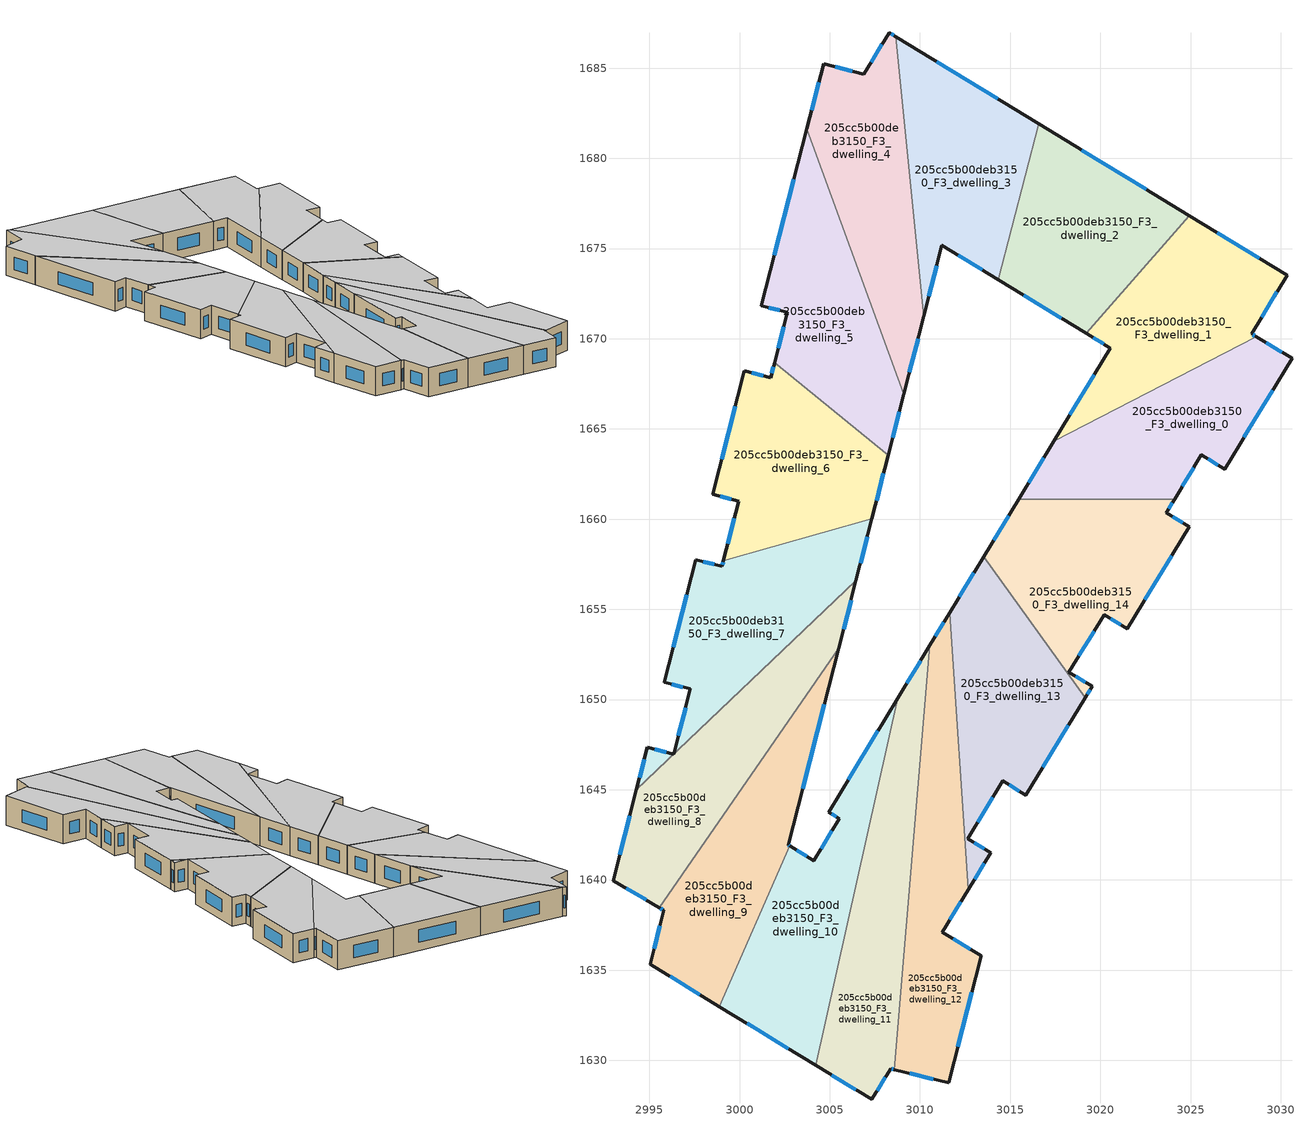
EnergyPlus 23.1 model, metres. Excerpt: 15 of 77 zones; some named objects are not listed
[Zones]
205cc5b00deb3150_F3_dwelling_0
 floor to 205cc5b00deb3150_F2_dwelling_0 (EU_floor_Construction): 3030.62,1668.91 3026.89,1662.78 3025.61,1663.56 3024.12,1661.11 3015.47,1661.11 3017.42,1664.32 3028.63,1670.12 z9
 wall outside (EU_wall_Construction): 3024.12,1661.11 3025.61,1663.56 3026.89,1662.78 3030.62,1668.91 3028.63,1670.12 / 3017.42,1664.32 3015.47,1661.11 z9:12
 wall to 205cc5b00deb3150_F3_dwelling_14 (EU_wall_Construction): 3015.47,1661.11 3024.12,1661.11 z9:12
 wall to 205cc5b00deb3150_F3_dwelling_1 (EU_wall_Construction): 3028.63,1670.12 3017.42,1664.32 z9:12
 window (EU_Window_Construction): 3025.97,1663.33 3026.52,1663 / 3024.54,1661.81 3025.18,1662.86 / 3016.86,1663.4 3016.03,1662.03 / 3030.05,1669.25 3029.2,1669.77 / 3027.95,1664.53 3029.56,1667.15 z9.86:11.14
 ceiling to 205cc5b00deb3150_F4_dwelling_0 (EU_floor_Construction): 3026.89,1662.78 3030.62,1668.91 3028.63,1670.12 3017.42,1664.32 3015.47,1661.11 3024.12,1661.11 3025.61,1663.56 z12
205cc5b00deb3150_F3_dwelling_1
 floor to 205cc5b00deb3150_F2_dwelling_1 (EU_floor_Construction): 3030.36,1673.52 3028.38,1670.28 3028.63,1670.12 3017.42,1664.32 3020.55,1669.48 3019.23,1670.29 3024.93,1676.82 z9
 wall outside (EU_wall_Construction): 3028.63,1670.12 3028.38,1670.28 3030.36,1673.52 3024.93,1676.82 / 3019.23,1670.29 3020.55,1669.48 3017.42,1664.32 z9:12
 wall to 205cc5b00deb3150_F3_dwelling_2 (EU_wall_Construction): 3024.93,1676.82 3019.23,1670.29 z9:12
 window (EU_Window_Construction): 3028.56,1670.17 3028.45,1670.23 / 3019.66,1668.01 3018.31,1665.8 / 3019.61,1670.06 3020.18,1669.71 / 3028.81,1674.46 3026.48,1675.88 / 3028.94,1671.2 3029.79,1672.59 z9.86:11.14
 ceiling to 205cc5b00deb3150_F4_dwelling_1 (EU_floor_Construction): 3028.63,1670.12 3028.38,1670.28 3030.36,1673.52 3024.93,1676.82 3019.23,1670.29 3020.55,1669.48 3017.42,1664.32 z12
205cc5b00deb3150_F3_dwelling_10
 floor to 205cc5b00deb3150_F2_dwelling_10 (EU_floor_Construction): 3008.76,1650.07 3004.23,1629.72 2998.89,1632.98 3002.79,1641.89 3004.11,1641.08 3005.53,1643.4 3004.93,1643.76 z9
 wall outside (EU_wall_Construction): 3008.76,1650.07 3004.93,1643.76 3005.53,1643.4 3004.11,1641.08 3002.79,1641.89 / 2998.89,1632.98 3004.23,1629.72 z9:12
 wall to 205cc5b00deb3150_F3_dwelling_11 (EU_wall_Construction): 3004.23,1629.72 3008.76,1650.07 z9:12
 wall to 205cc5b00deb3150_F3_dwelling_9 (EU_wall_Construction): 3002.79,1641.89 2998.89,1632.98 z9:12
 window (EU_Window_Construction): 3003.74,1641.31 3003.17,1641.66 / 3005.12,1642.74 3004.52,1641.74 / 3005.1,1643.66 3005.36,1643.5 / 3007.67,1648.27 3006.03,1645.57 / 3000.41,1632.05 3002.71,1630.65 z9.86:11.14
 ceiling to 205cc5b00deb3150_F4_dwelling_10 (EU_floor_Construction): 3004.23,1629.72 3008.76,1650.07 3004.93,1643.76 3005.53,1643.4 3004.11,1641.08 3002.79,1641.89 2998.89,1632.98 z12
205cc5b00deb3150_F3_dwelling_11
 floor to 205cc5b00deb3150_F2_dwelling_11 (EU_floor_Construction): 3010.54,1653 3008.57,1629.49 3008.37,1629.54 3007.33,1627.83 3004.23,1629.72 3008.76,1650.07 z9
 wall outside (EU_wall_Construction): 3004.23,1629.72 3007.33,1627.83 3008.37,1629.54 3008.57,1629.49 / 3010.54,1653 3008.76,1650.07 z9:12
 wall to 205cc5b00deb3150_F3_dwelling_12 (EU_wall_Construction): 3008.57,1629.49 3010.54,1653 z9:12
 window (EU_Window_Construction): 3005.12,1629.18 3006.45,1628.37 / 3010.03,1652.16 3009.27,1650.91 / 3008.43,1629.53 3008.52,1629.51 / 3007.63,1628.32 3008.07,1629.05 z9.86:11.14
 ceiling to 205cc5b00deb3150_F4_dwelling_11 (EU_floor_Construction): 3008.57,1629.49 3010.54,1653 3008.76,1650.07 3004.23,1629.72 3007.33,1627.83 3008.37,1629.54 z12
205cc5b00deb3150_F3_dwelling_12
 floor to 205cc5b00deb3150_F2_dwelling_12 (EU_floor_Construction): 3011.64,1654.81 3012.67,1639.46 3011.24,1637.11 3013.4,1635.79 3011.59,1628.76 3008.57,1629.49 3010.54,1653 z9
 wall outside (EU_wall_Construction): 3008.57,1629.49 3011.59,1628.76 3013.4,1635.79 3011.24,1637.11 3012.67,1639.46 / 3011.64,1654.81 3010.54,1653 z9:12
 wall to 205cc5b00deb3150_F3_dwelling_13 (EU_wall_Construction): 3012.67,1639.46 3011.64,1654.81 z9:12
 window (EU_Window_Construction): 3009.43,1629.28 3010.73,1628.97 / 3011.33,1654.29 3010.86,1653.52 / 3011.65,1637.78 3012.26,1638.79 / 3012.78,1636.17 3011.86,1636.73 / 3012.11,1630.77 3012.88,1633.78 z9.86:11.14
 ceiling to 205cc5b00deb3150_F4_dwelling_12 (EU_floor_Construction): 3011.59,1628.76 3013.4,1635.79 3011.24,1637.11 3012.67,1639.46 3011.64,1654.81 3010.54,1653 3008.57,1629.49 z12
205cc5b00deb3150_F3_dwelling_13
 floor to 205cc5b00deb3150_F2_dwelling_13 (EU_floor_Construction): 3013.53,1657.92 3019.16,1650.11 3015.87,1644.71 3014.59,1645.49 3012.64,1642.29 3013.92,1641.51 3012.67,1639.46 3011.64,1654.81 z9
 wall outside (EU_wall_Construction): 3012.67,1639.46 3013.92,1641.51 3012.64,1642.29 3014.59,1645.49 3015.87,1644.71 3019.16,1650.11 / 3013.53,1657.92 3011.64,1654.81 z9:12
 wall to 205cc5b00deb3150_F3_dwelling_14 (EU_wall_Construction): 3019.16,1650.11 3013.53,1657.92 z9:12
 window (EU_Window_Construction): 3013.19,1643.2 3014.03,1644.57 / 3013.55,1641.73 3013,1642.06 / 3013.03,1640.04 3013.56,1640.92 / 3012.99,1657.03 3012.18,1655.7 / 3016.81,1646.25 3018.22,1648.56 / 3014.95,1645.26 3015.5,1644.93 z9.86:11.14
 ceiling to 205cc5b00deb3150_F4_dwelling_13 (EU_floor_Construction): 3013.92,1641.51 3012.64,1642.29 3014.59,1645.49 3015.87,1644.71 3019.16,1650.11 3013.53,1657.92 3011.64,1654.81 3012.67,1639.46 z12
205cc5b00deb3150_F3_dwelling_14
 floor to 205cc5b00deb3150_F2_dwelling_14 (EU_floor_Construction): 3024.12,1661.11 3023.66,1660.36 3024.93,1659.58 3021.49,1653.92 3020.21,1654.71 3018.26,1651.5 3019.54,1650.72 3019.16,1650.11 3013.53,1657.92 3015.47,1661.11 z9
 wall outside (EU_wall_Construction): 3019.16,1650.11 3019.54,1650.72 3018.26,1651.5 3020.21,1654.71 3021.49,1653.92 3024.93,1659.58 3023.66,1660.36 3024.12,1661.11 / 3015.47,1661.11 3013.53,1657.92 z9:12
 window (EU_Window_Construction): 3022.47,1655.54 3023.95,1657.96 / 3020.58,1654.48 3021.12,1654.15 / 3018.82,1652.42 3019.65,1653.79 / 3019.17,1650.95 3018.62,1651.28 / 3019.27,1650.28 3019.43,1650.55 / 3014.92,1660.2 3014.08,1658.83 / 3023.79,1660.57 3023.99,1660.9 / 3024.57,1659.8 3024.02,1660.13 z9.86:11.14
 ceiling to 205cc5b00deb3150_F4_dwelling_14 (EU_floor_Construction): 3021.49,1653.92 3024.93,1659.58 3023.66,1660.36 3024.12,1661.11 3015.47,1661.11 3013.53,1657.92 3019.16,1650.11 3019.54,1650.72 3018.26,1651.5 3020.21,1654.71 z12
205cc5b00deb3150_F3_dwelling_2
 floor to 205cc5b00deb3150_F2_dwelling_2 (EU_floor_Construction): 3024.93,1676.82 3019.23,1670.29 3014.35,1673.26 3016.58,1681.92 z9
 wall outside (EU_wall_Construction): 3014.35,1673.26 3019.23,1670.29 / 3024.93,1676.82 3016.58,1681.92 z9:12
 wall to 205cc5b00deb3150_F3_dwelling_3 (EU_wall_Construction): 3016.58,1681.92 3014.35,1673.26 z9:12
 window (EU_Window_Construction): 3015.75,1672.41 3017.84,1671.14 / 3022.55,1678.28 3018.97,1680.46 z9.86:11.14
 ceiling to 205cc5b00deb3150_F4_dwelling_2 (EU_floor_Construction): 3019.23,1670.29 3024.93,1676.82 3016.58,1681.92 3014.35,1673.26 z12
205cc5b00deb3150_F3_dwelling_3
 floor to 205cc5b00deb3150_F2_dwelling_3 (EU_floor_Construction): 3016.58,1681.92 3014.35,1673.26 3011.22,1675.18 3010.21,1671.24 3008.66,1686.75 z9
 wall outside (EU_wall_Construction): 3010.21,1671.24 3011.22,1675.18 3014.35,1673.26 / 3016.58,1681.92 3008.66,1686.75 z9:12
 wall to 205cc5b00deb3150_F3_dwelling_4 (EU_wall_Construction): 3008.66,1686.75 3010.21,1671.24 z9:12
 window (EU_Window_Construction): 3012.11,1674.63 3013.46,1673.81 / 3010.5,1672.37 3010.93,1674.05 / 3014.32,1683.3 3010.92,1685.37 z9.86:11.14
 ceiling to 205cc5b00deb3150_F4_dwelling_3 (EU_floor_Construction): 3014.35,1673.26 3016.58,1681.92 3008.66,1686.75 3010.21,1671.24 3011.22,1675.18 z12
205cc5b00deb3150_F3_dwelling_4
 floor to 205cc5b00deb3150_F2_dwelling_4 (EU_floor_Construction): 3008.66,1686.75 3010.21,1671.24 3009.1,1666.92 3003.73,1681.63 3004.66,1685.24 3006.89,1684.66 3008.29,1686.97 z9
 wall outside (EU_wall_Construction): 3008.66,1686.75 3008.29,1686.97 3006.89,1684.66 3004.66,1685.24 3003.73,1681.63 / 3009.1,1666.92 3010.21,1671.24 z9:12
 wall to 205cc5b00deb3150_F3_dwelling_5 (EU_wall_Construction): 3003.73,1681.63 3009.1,1666.92 z9:12
 window (EU_Window_Construction): 3007.89,1686.31 3007.29,1685.32 / 3008.56,1686.81 3008.4,1686.91 / 3009.42,1668.15 3009.89,1670.01 / 3004.39,1684.2 3003.99,1682.66 / 3006.25,1684.83 3005.3,1685.07 z9.86:11.14
 ceiling to 205cc5b00deb3150_F4_dwelling_4 (EU_floor_Construction): 3009.1,1666.92 3010.21,1671.24 3008.66,1686.75 3008.29,1686.97 3006.89,1684.66 3004.66,1685.24 3003.73,1681.63 z12
205cc5b00deb3150_F3_dwelling_5
 floor to 205cc5b00deb3150_F2_dwelling_5 (EU_floor_Construction): 3003.73,1681.63 3009.1,1666.92 3008.24,1663.54 3001.94,1668.68 3002.66,1671.46 3001.2,1671.83 z9
 wall outside (EU_wall_Construction): 3003.73,1681.63 3001.2,1671.83 3002.66,1671.46 3001.94,1668.68 / 3008.24,1663.54 3009.1,1666.92 z9:12
 wall to 205cc5b00deb3150_F3_dwelling_6 (EU_wall_Construction): 3001.94,1668.68 3008.24,1663.54 z9:12
 window (EU_Window_Construction): 3003.01,1678.83 3001.93,1674.63 / 3008.48,1664.51 3008.85,1665.95 / 3002.45,1670.66 3002.14,1669.47 / 3001.62,1671.73 3002.24,1671.57 z9.86:11.14
 ceiling to 205cc5b00deb3150_F4_dwelling_5 (EU_floor_Construction): 3008.24,1663.54 3009.1,1666.92 3003.73,1681.63 3001.2,1671.83 3002.66,1671.46 3001.94,1668.68 z12
205cc5b00deb3150_F3_dwelling_6
 floor to 205cc5b00deb3150_F2_dwelling_6 (EU_floor_Construction): 3008.24,1663.54 3007.33,1660.02 2999.11,1657.69 2999.96,1660.99 2998.51,1661.37 3000.27,1668.22 3001.72,1667.85 3001.94,1668.68 z9
 wall outside (EU_wall_Construction): 3001.94,1668.68 3001.72,1667.85 3000.27,1668.22 2998.51,1661.37 2999.96,1660.99 2999.11,1657.69 / 3007.33,1660.02 3008.24,1663.54 z9:12
 wall to 205cc5b00deb3150_F3_dwelling_7 (EU_wall_Construction): 2999.11,1657.69 3007.33,1660.02 z9:12
 window (EU_Window_Construction): 2999.77,1666.26 2999.01,1663.33 / 3001.31,1667.96 3000.69,1668.12 / 3001.88,1668.44 3001.79,1668.09 / 3007.59,1661.02 3007.98,1662.54 / 2999.71,1660.05 2999.35,1658.63 / 2998.92,1661.26 2999.54,1661.1 z9.86:11.14
 ceiling to 205cc5b00deb3150_F4_dwelling_6 (EU_floor_Construction): 3007.33,1660.02 3008.24,1663.54 3001.94,1668.68 3001.72,1667.85 3000.27,1668.22 2998.51,1661.37 2999.96,1660.99 2999.11,1657.69 z12
205cc5b00deb3150_F3_dwelling_7
 floor to 205cc5b00deb3150_F2_dwelling_7 (EU_floor_Construction): 3007.33,1660.02 3006.45,1656.58 2994.28,1645 2994.89,1647.35 2996.34,1646.97 2997.28,1650.58 2995.82,1650.96 2997.57,1657.76 2999.03,1657.38 2999.11,1657.69 z9
 wall outside (EU_wall_Construction): 2999.11,1657.69 2999.03,1657.38 2997.57,1657.76 2995.82,1650.96 2997.28,1650.58 2996.34,1646.97 2994.89,1647.35 2994.28,1645 / 3006.45,1656.58 3007.33,1660.02 z9:12
 wall to 205cc5b00deb3150_F3_dwelling_8 (EU_wall_Construction): 2994.28,1645 3006.45,1656.58 z9:12
 window (EU_Window_Construction): 2996.24,1650.85 2996.86,1650.69 / 2997.07,1655.81 2996.32,1652.9 / 2998.61,1657.49 2997.99,1657.65 / 2999.08,1657.6 2999.05,1657.47 / 3006.71,1657.56 3007.08,1659.03 / 2994.72,1646.68 2994.46,1645.67 / 2995.93,1647.08 2995.31,1647.24 / 2997.01,1649.55 2996.61,1648.01 z9.86:11.14
 ceiling to 205cc5b00deb3150_F4_dwelling_7 (EU_floor_Construction): 2996.34,1646.97 2994.89,1647.35 2994.28,1645 3006.45,1656.58 3007.33,1660.02 2999.11,1657.69 2999.03,1657.38 2997.57,1657.76 2995.82,1650.96 2997.28,1650.58 z12
205cc5b00deb3150_F3_dwelling_8
 floor to 205cc5b00deb3150_F2_dwelling_8 (EU_floor_Construction): 3006.45,1656.58 3005.5,1652.84 2995.55,1638.46 2992.99,1639.96 2994.28,1645 z9
 wall outside (EU_wall_Construction): 3005.5,1652.84 3006.45,1656.58 / 2994.28,1645 2992.99,1639.96 2995.55,1638.46 z9:12
 wall to 205cc5b00deb3150_F3_dwelling_9 (EU_wall_Construction): 2995.55,1638.46 3005.5,1652.84 z9:12
 window (EU_Window_Construction): 3005.77,1653.91 3006.18,1655.51 / 2993.72,1639.53 2994.82,1638.89 / 2993.91,1643.56 2993.36,1641.4 z9.86:11.14
 ceiling to 205cc5b00deb3150_F4_dwelling_8 (EU_floor_Construction): 2995.55,1638.46 3005.5,1652.84 3006.45,1656.58 2994.28,1645 2992.99,1639.96 z12
205cc5b00deb3150_F3_dwelling_9
 floor to 205cc5b00deb3150_F2_dwelling_9 (EU_floor_Construction): 3005.5,1652.84 3002.71,1641.94 3002.79,1641.89 2998.89,1632.98 2995.05,1635.32 2995.8,1638.32 2995.55,1638.46 z9
 wall outside (EU_wall_Construction): 3002.79,1641.89 3002.71,1641.94 3005.5,1652.84 / 2995.55,1638.46 2995.8,1638.32 2995.05,1635.32 2998.89,1632.98 z9:12
 window (EU_Window_Construction): 3003.5,1645.05 3004.7,1649.73 / 3002.76,1641.9 3002.73,1641.92 / 2996.15,1634.65 2997.79,1633.65 / 2995.59,1637.46 2995.26,1636.18 / 2995.62,1638.42 2995.73,1638.36 z9.86:11.14
 ceiling to 205cc5b00deb3150_F4_dwelling_9 (EU_floor_Construction): 2998.89,1632.98 3002.79,1641.89 3002.71,1641.94 3005.5,1652.84 2995.55,1638.46 2995.8,1638.32 2995.05,1635.32 z12
[Building]
EU S2 Campaign: North Axis=0; Terrain=City; Solar Distribution=FullExterior
[Site:Location]
Helsinki-Vantaa.AP: Latitude=60.317; Longitude=24.963; Time Zone=2; Elevation=54.6
[SizingPeriod:WeatherFileDays]
AnnualSizingPeriod: Begin Month=1; Begin Day of Month=1; End Month=12; End Day of Month=31; Day of Week for Start Day=Monday; Use Weather File Daylight Saving Period=No; Use Weather File Rain and Snow Indicators=No
[MATERIAL]
EU_InternalMass_Material: Roughness=MediumRough; Thickness=0.1; Conductivity=1; Density=1800; Specific Heat=900; Thermal Absorptance=0.9; Solar Absorptance=0.7; Visible Absorptance=0.7
[MATERIAL:NOMASS] Roughness=MediumRough; Thermal Absorptance=0.9; Solar Absorptance=0.7; Visible Absorptance=0.7
Name | Thermal Resistance
EU_wall_NoMass | 5.91765
EU_floor_NoMass | 6.2875
[WINDOWMATERIAL:SIMPLEGLAZINGSYSTEM]
EU_Window_SimpleGlazing: UFactor=0.994035; Solar Heat Gain Coefficient=0.7; Visible Transmittance=0.7
[CONSTRUCTION]
EU_wall_Construction: EU_wall_NoMass
EU_floor_Construction: EU_floor_NoMass
EU_Window_Construction: EU_Window_SimpleGlazing
EU_InternalMass_Construction: EU_InternalMass_Material
[ZONE] Type=1; Multiplier=1; Ceiling Height=autocalculate; Floor Area=autocalculate; Part of Total Floor Area=Yes
Name | Volume
205cc5b00deb3150_F3_dwelling_0 | 198.639
205cc5b00deb3150_F3_dwelling_1 | 198.68
205cc5b00deb3150_F3_dwelling_10 | 198.631
205cc5b00deb3150_F3_dwelling_11 | 198.679
205cc5b00deb3150_F3_dwelling_12 | 199.993
205cc5b00deb3150_F3_dwelling_13 | 197.328
205cc5b00deb3150_F3_dwelling_14 | 198.645
205cc5b00deb3150_F3_dwelling_2 | 198.636
205cc5b00deb3150_F3_dwelling_3 | 198.659
205cc5b00deb3150_F3_dwelling_4 | 198.658
205cc5b00deb3150_F3_dwelling_5 | 198.641
205cc5b00deb3150_F3_dwelling_6 | 197.865
205cc5b00deb3150_F3_dwelling_7 | 199.44
205cc5b00deb3150_F3_dwelling_8 | 198.675
205cc5b00deb3150_F3_dwelling_9 | 198.654
[INTERNALMASS] Construction=EU_InternalMass_Construction
Name | Zone or ZoneList | Surface Area
205cc5b00deb3150_F3_dwelling_0_EU_InternalMass | 205cc5b00deb3150_F3_dwelling_0 | 66.213
205cc5b00deb3150_F3_dwelling_1_EU_InternalMass | 205cc5b00deb3150_F3_dwelling_1 | 66.2267
205cc5b00deb3150_F3_dwelling_2_EU_InternalMass | 205cc5b00deb3150_F3_dwelling_2 | 66.2119
205cc5b00deb3150_F3_dwelling_3_EU_InternalMass | 205cc5b00deb3150_F3_dwelling_3 | 66.22
205cc5b00deb3150_F3_dwelling_4_EU_InternalMass | 205cc5b00deb3150_F3_dwelling_4 | 66.2189
205cc5b00deb3150_F3_dwelling_5_EU_InternalMass | 205cc5b00deb3150_F3_dwelling_5 | 66.2137
205cc5b00deb3150_F3_dwelling_6_EU_InternalMass | 205cc5b00deb3150_F3_dwelling_6 | 65.9546
205cc5b00deb3150_F3_dwelling_7_EU_InternalMass | 205cc5b00deb3150_F3_dwelling_7 | 66.4814
205cc5b00deb3150_F3_dwelling_8_EU_InternalMass | 205cc5b00deb3150_F3_dwelling_8 | 66.2249
205cc5b00deb3150_F3_dwelling_9_EU_InternalMass | 205cc5b00deb3150_F3_dwelling_9 | 66.2179
205cc5b00deb3150_F3_dwelling_10_EU_InternalMass | 205cc5b00deb3150_F3_dwelling_10 | 66.2106
205cc5b00deb3150_F3_dwelling_11_EU_InternalMass | 205cc5b00deb3150_F3_dwelling_11 | 66.2262
205cc5b00deb3150_F3_dwelling_12_EU_InternalMass | 205cc5b00deb3150_F3_dwelling_12 | 66.6655
205cc5b00deb3150_F3_dwelling_13_EU_InternalMass | 205cc5b00deb3150_F3_dwelling_13 | 65.7759
205cc5b00deb3150_F3_dwelling_14_EU_InternalMass | 205cc5b00deb3150_F3_dwelling_14 | 66.2151
[OTHEREQUIPMENT] Fuel Type=Electricity; Design Level Calculation Method=Watts/Area; Power per Zone Floor Area=1; Fraction Latent=0; Fraction Radiant=0; Fraction Lost=0; Carbon Dioxide Generation Rate=0; EndUse Subcategory=EU_Step8_InternalGains
Name | Zone or ZoneList or Space or SpaceList | Schedule
EU_Step8_InternalGain_205cc5b00deb3150_F3_dwelling_0_f000 | 205cc5b00deb3150_F3_dwelling_0 | EU_Step8_GainSchedule_205cc5b00deb3150_F3_dwelling_0_f000
EU_Step8_InternalGain_205cc5b00deb3150_F3_dwelling_1_f000 | 205cc5b00deb3150_F3_dwelling_1 | EU_Step8_GainSchedule_205cc5b00deb3150_F3_dwelling_1_f000
EU_Step8_InternalGain_205cc5b00deb3150_F3_dwelling_2_f000 | 205cc5b00deb3150_F3_dwelling_2 | EU_Step8_GainSchedule_205cc5b00deb3150_F3_dwelling_2_f000
EU_Step8_InternalGain_205cc5b00deb3150_F3_dwelling_3_f000 | 205cc5b00deb3150_F3_dwelling_3 | EU_Step8_GainSchedule_205cc5b00deb3150_F3_dwelling_3_f000
EU_Step8_InternalGain_205cc5b00deb3150_F3_dwelling_4_f000 | 205cc5b00deb3150_F3_dwelling_4 | EU_Step8_GainSchedule_205cc5b00deb3150_F3_dwelling_4_f000
EU_Step8_InternalGain_205cc5b00deb3150_F3_dwelling_5_f000 | 205cc5b00deb3150_F3_dwelling_5 | EU_Step8_GainSchedule_205cc5b00deb3150_F3_dwelling_5_f000
EU_Step8_InternalGain_205cc5b00deb3150_F3_dwelling_6_f000 | 205cc5b00deb3150_F3_dwelling_6 | EU_Step8_GainSchedule_205cc5b00deb3150_F3_dwelling_6_f000
EU_Step8_InternalGain_205cc5b00deb3150_F3_dwelling_7_f000 | 205cc5b00deb3150_F3_dwelling_7 | EU_Step8_GainSchedule_205cc5b00deb3150_F3_dwelling_7_f000
EU_Step8_InternalGain_205cc5b00deb3150_F3_dwelling_8_f000 | 205cc5b00deb3150_F3_dwelling_8 | EU_Step8_GainSchedule_205cc5b00deb3150_F3_dwelling_8_f000
EU_Step8_InternalGain_205cc5b00deb3150_F3_dwelling_9_f000 | 205cc5b00deb3150_F3_dwelling_9 | EU_Step8_GainSchedule_205cc5b00deb3150_F3_dwelling_9_f000
EU_Step8_InternalGain_205cc5b00deb3150_F3_dwelling_10_f000 | 205cc5b00deb3150_F3_dwelling_10 | EU_Step8_GainSchedule_205cc5b00deb3150_F3_dwelling_10_f000
EU_Step8_InternalGain_205cc5b00deb3150_F3_dwelling_11_f000 | 205cc5b00deb3150_F3_dwelling_11 | EU_Step8_GainSchedule_205cc5b00deb3150_F3_dwelling_11_f000
EU_Step8_InternalGain_205cc5b00deb3150_F3_dwelling_12_f000 | 205cc5b00deb3150_F3_dwelling_12 | EU_Step8_GainSchedule_205cc5b00deb3150_F3_dwelling_12_f000
EU_Step8_InternalGain_205cc5b00deb3150_F3_dwelling_13_f000 | 205cc5b00deb3150_F3_dwelling_13 | EU_Step8_GainSchedule_205cc5b00deb3150_F3_dwelling_13_f000
EU_Step8_InternalGain_205cc5b00deb3150_F3_dwelling_14_f000 | 205cc5b00deb3150_F3_dwelling_14 | EU_Step8_GainSchedule_205cc5b00deb3150_F3_dwelling_14_f000
[ZONEVENTILATION:DESIGNFLOWRATE] Schedule=EU_AlwaysOn; Design Flow Rate Calculation Method=AirChanges/Hour; Air Changes per Hour=0.596421; Ventilation Type=Natural; Fan Pressure Rise=0; Fan Total Efficiency=1; Constant Term Coefficient=1; Temperature Term Coefficient=0; Velocity Term Coefficient=0; Velocity Squared Term Coefficient=0; Minimum Indoor Temperature=-100; Maximum Indoor Temperature=100; Delta Temperature=-100; Minimum Outdoor Temperature=-100; Maximum Outdoor Temperature=100; Maximum Wind Speed=40
Name | Zone or ZoneList or Space or SpaceList
EU_ConstantAir_205cc5b00deb3150_F3_dwelling_0 | 205cc5b00deb3150_F3_dwelling_0
EU_ConstantAir_205cc5b00deb3150_F3_dwelling_1 | 205cc5b00deb3150_F3_dwelling_1
EU_ConstantAir_205cc5b00deb3150_F3_dwelling_2 | 205cc5b00deb3150_F3_dwelling_2
EU_ConstantAir_205cc5b00deb3150_F3_dwelling_3 | 205cc5b00deb3150_F3_dwelling_3
EU_ConstantAir_205cc5b00deb3150_F3_dwelling_4 | 205cc5b00deb3150_F3_dwelling_4
EU_ConstantAir_205cc5b00deb3150_F3_dwelling_5 | 205cc5b00deb3150_F3_dwelling_5
EU_ConstantAir_205cc5b00deb3150_F3_dwelling_6 | 205cc5b00deb3150_F3_dwelling_6
EU_ConstantAir_205cc5b00deb3150_F3_dwelling_7 | 205cc5b00deb3150_F3_dwelling_7
EU_ConstantAir_205cc5b00deb3150_F3_dwelling_8 | 205cc5b00deb3150_F3_dwelling_8
EU_ConstantAir_205cc5b00deb3150_F3_dwelling_9 | 205cc5b00deb3150_F3_dwelling_9
EU_ConstantAir_205cc5b00deb3150_F3_dwelling_10 | 205cc5b00deb3150_F3_dwelling_10
EU_ConstantAir_205cc5b00deb3150_F3_dwelling_11 | 205cc5b00deb3150_F3_dwelling_11
EU_ConstantAir_205cc5b00deb3150_F3_dwelling_12 | 205cc5b00deb3150_F3_dwelling_12
EU_ConstantAir_205cc5b00deb3150_F3_dwelling_13 | 205cc5b00deb3150_F3_dwelling_13
EU_ConstantAir_205cc5b00deb3150_F3_dwelling_14 | 205cc5b00deb3150_F3_dwelling_14
[HVACTEMPLATE:ZONE:IDEALLOADSAIRSYSTEM] System Availability Schedule=EU_AlwaysOn; Maximum Heating Supply Air Temperature=50; Minimum Cooling Supply Air Temperature=13; Maximum Heating Supply Air Humidity Ratio=0.0156; Minimum Cooling Supply Air Humidity Ratio=0.0077; Heating Limit=NoLimit; Cooling Limit=NoLimit; Heating Availability Schedule=EU_AlwaysOn; Cooling Availability Schedule=EU_CoolingOff; Dehumidification Control Type=ConstantSensibleHeatRatio; Cooling Sensible Heat Ratio=0.7; Dehumidification Setpoint=60; Humidification Control Type=None; Humidification Setpoint=30; Outdoor Air Method=None; Outdoor Air Flow Rate per Person=0.00944; Outdoor Air Flow Rate per Zone Floor Area=0; Outdoor Air Flow Rate per Zone=0; Demand Controlled Ventilation Type=None; Outdoor Air Economizer Type=NoEconomizer; Heat Recovery Type=None; Sensible Heat Recovery Effectiveness=0.7; Latent Heat Recovery Effectiveness=0.65
Name | Template Thermostat
205cc5b00deb3150_F3_dwelling_0 | EU_HeatOnly_205cc5b00deb3150_F3_dwelling_0
205cc5b00deb3150_F3_dwelling_1 | EU_HeatOnly_205cc5b00deb3150_F3_dwelling_1
205cc5b00deb3150_F3_dwelling_2 | EU_HeatOnly_205cc5b00deb3150_F3_dwelling_2
205cc5b00deb3150_F3_dwelling_3 | EU_HeatOnly_205cc5b00deb3150_F3_dwelling_3
205cc5b00deb3150_F3_dwelling_4 | EU_HeatOnly_205cc5b00deb3150_F3_dwelling_4
205cc5b00deb3150_F3_dwelling_5 | EU_HeatOnly_205cc5b00deb3150_F3_dwelling_5
205cc5b00deb3150_F3_dwelling_6 | EU_HeatOnly_205cc5b00deb3150_F3_dwelling_6
205cc5b00deb3150_F3_dwelling_7 | EU_HeatOnly_205cc5b00deb3150_F3_dwelling_7
205cc5b00deb3150_F3_dwelling_8 | EU_HeatOnly_205cc5b00deb3150_F3_dwelling_8
205cc5b00deb3150_F3_dwelling_9 | EU_HeatOnly_205cc5b00deb3150_F3_dwelling_9
205cc5b00deb3150_F3_dwelling_10 | EU_HeatOnly_205cc5b00deb3150_F3_dwelling_10
205cc5b00deb3150_F3_dwelling_11 | EU_HeatOnly_205cc5b00deb3150_F3_dwelling_11
205cc5b00deb3150_F3_dwelling_12 | EU_HeatOnly_205cc5b00deb3150_F3_dwelling_12
205cc5b00deb3150_F3_dwelling_13 | EU_HeatOnly_205cc5b00deb3150_F3_dwelling_13
205cc5b00deb3150_F3_dwelling_14 | EU_HeatOnly_205cc5b00deb3150_F3_dwelling_14
[SIZING:ZONE] Zone Cooling Design Supply Air Temperature Input Method=SupplyAirTemperature; Zone Cooling Design Supply Air Temperature=13; Zone Heating Design Supply Air Temperature Input Method=SupplyAirTemperature; Zone Heating Design Supply Air Temperature=50; Zone Cooling Design Supply Air Humidity Ratio=0.008; Zone Heating Design Supply Air Humidity Ratio=0.008; Cooling Design Air Flow Method=DesignDay; Cooling Design Air Flow Rate=0; Cooling Minimum Air Flow per Zone Floor Area=0.000762; Cooling Minimum Air Flow=0; Cooling Minimum Air Flow Fraction=0.2; Heating Design Air Flow Method=DesignDay; Heating Design Air Flow Rate=0; Heating Maximum Air Flow per Zone Floor Area=0.002032; Heating Maximum Air Flow=0.141576; Heating Maximum Air Flow Fraction=0.3; Account for Dedicated Outdoor Air System=No; Dedicated Outdoor Air System Control Strategy=NeutralSupplyAir; Dedicated Outdoor Air Low Setpoint Temperature for Design=autosize; Dedicated Outdoor Air High Setpoint Temperature for Design=autosize; Zone Load Sizing Method=Sensible Load Only No Latent Load; Zone Latent Cooling Design Supply Air Humidity Ratio Input Method=HumidityRatioDifference; Zone Cooling Design Supply Air Humidity Ratio Difference=0.005; Zone Latent Heating Design Supply Air Humidity Ratio Input Method=HumidityRatioDifference; Zone Humidification Design Supply Air Humidity Ratio Difference=0.005
205cc5b00deb3150_F3_dwelling_0; 205cc5b00deb3150_F3_dwelling_1; 205cc5b00deb3150_F3_dwelling_2; 205cc5b00deb3150_F3_dwelling_3; 205cc5b00deb3150_F3_dwelling_4; 205cc5b00deb3150_F3_dwelling_5; 205cc5b00deb3150_F3_dwelling_6; 205cc5b00deb3150_F3_dwelling_7; 205cc5b00deb3150_F3_dwelling_8; 205cc5b00deb3150_F3_dwelling_9; 205cc5b00deb3150_F3_dwelling_10; 205cc5b00deb3150_F3_dwelling_11; 205cc5b00deb3150_F3_dwelling_12; 205cc5b00deb3150_F3_dwelling_13; 205cc5b00deb3150_F3_dwelling_14
[SCHEDULE:CONSTANT]
Name | Hourly Value
EU_AlwaysOn | 1
EU_CoolingOff | 0
[SCHEDULE:FILE] Column Number=1; Rows to Skip at Top=0; Number of Hours of Data=8760; Column Separator=Comma; Interpolate to Timestep=No; Minutes per Item=60; Adjust Schedule for Daylight Savings=Yes
Name | File
EU_Step8_GainSchedule_205cc5b00deb3150_F3_dwelling_0_f000 | ../../schedules/205cc5b00deb3150/205cc5b00deb3150_F3_dwelling_0_f000_gain.csv
EU_Step8_GainSchedule_205cc5b00deb3150_F3_dwelling_1_f000 | ../../schedules/205cc5b00deb3150/205cc5b00deb3150_F3_dwelling_1_f000_gain.csv
EU_Step8_GainSchedule_205cc5b00deb3150_F3_dwelling_2_f000 | ../../schedules/205cc5b00deb3150/205cc5b00deb3150_F3_dwelling_2_f000_gain.csv
EU_Step8_GainSchedule_205cc5b00deb3150_F3_dwelling_3_f000 | ../../schedules/205cc5b00deb3150/205cc5b00deb3150_F3_dwelling_3_f000_gain.csv
EU_Step8_GainSchedule_205cc5b00deb3150_F3_dwelling_4_f000 | ../../schedules/205cc5b00deb3150/205cc5b00deb3150_F3_dwelling_4_f000_gain.csv
EU_Step8_GainSchedule_205cc5b00deb3150_F3_dwelling_5_f000 | ../../schedules/205cc5b00deb3150/205cc5b00deb3150_F3_dwelling_5_f000_gain.csv
EU_Step8_GainSchedule_205cc5b00deb3150_F3_dwelling_6_f000 | ../../schedules/205cc5b00deb3150/205cc5b00deb3150_F3_dwelling_6_f000_gain.csv
EU_Step8_GainSchedule_205cc5b00deb3150_F3_dwelling_7_f000 | ../../schedules/205cc5b00deb3150/205cc5b00deb3150_F3_dwelling_7_f000_gain.csv
EU_Step8_GainSchedule_205cc5b00deb3150_F3_dwelling_8_f000 | ../../schedules/205cc5b00deb3150/205cc5b00deb3150_F3_dwelling_8_f000_gain.csv
EU_Step8_GainSchedule_205cc5b00deb3150_F3_dwelling_9_f000 | ../../schedules/205cc5b00deb3150/205cc5b00deb3150_F3_dwelling_9_f000_gain.csv
EU_Step8_GainSchedule_205cc5b00deb3150_F3_dwelling_10_f000 | ../../schedules/205cc5b00deb3150/205cc5b00deb3150_F3_dwelling_10_f000_gain.csv
EU_Step8_GainSchedule_205cc5b00deb3150_F3_dwelling_11_f000 | ../../schedules/205cc5b00deb3150/205cc5b00deb3150_F3_dwelling_11_f000_gain.csv
EU_Step8_GainSchedule_205cc5b00deb3150_F3_dwelling_12_f000 | ../../schedules/205cc5b00deb3150/205cc5b00deb3150_F3_dwelling_12_f000_gain.csv
EU_Step8_GainSchedule_205cc5b00deb3150_F3_dwelling_13_f000 | ../../schedules/205cc5b00deb3150/205cc5b00deb3150_F3_dwelling_13_f000_gain.csv
EU_Step8_GainSchedule_205cc5b00deb3150_F3_dwelling_14_f000 | ../../schedules/205cc5b00deb3150/205cc5b00deb3150_F3_dwelling_14_f000_gain.csv
